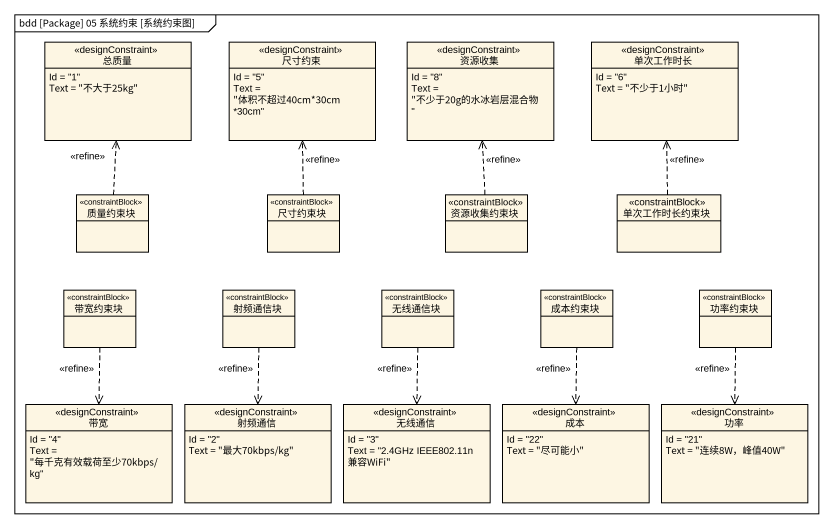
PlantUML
@startuml
mainframe bdd [Package] 05 系统约束 [系统约束图]
hide circle
hide empty members
class 总质量 <<designConstraint>> {
  Id = "1"
  Text = "不大于25kg"
}
class 尺寸约束 <<designConstraint>> {
  Id = "5"
  Text = "体积不超过40cm*30cm *30cm"
}
class 资源收集 <<designConstraint>> {
  Id = "8"
  Text = "不少于20g的水冰岩层混合物"
}
class 单次工作时长 <<designConstraint>> {
  Id = "6"
  Text = "不少于1小时"
}
class 质量约束块 <<constraintBlock>>
class 尺寸约束块 <<constraintBlock>>
class 资源收集约束块 <<constraintBlock>>
class 单次工作时长约束块 <<constraintBlock>>
class 带宽约束块 <<constraintBlock>>
class 射频通信块 <<constraintBlock>>
class 无线通信块 <<constraintBlock>>
class 成本约束块 <<constraintBlock>>
class 功率约束块 <<constraintBlock>>
class 带宽 <<designConstraint>> {
  Id = "4"
  Text = "每千克有效载荷至少70kbps/kg"
}
class 射频通信 <<designConstraint>> {
  Id = "2"
  Text = "最大70kbps/kg"
}
class 无线通信 <<designConstraint>> {
  Id = "3"
  Text = "2.4GHz IEEE802.11n 兼容WiFi"
}
class 成本 <<designConstraint>> {
  Id = "22"
  Text = "尽可能小"
}
class 功率 <<designConstraint>> {
  Id = "21"
  Text = "连续8W，峰值40W"
}
质量约束块 .up.> 总质量 : <<refine>>
尺寸约束块 .up.> 尺寸约束 : <<refine>>
资源收集约束块 .up.> 资源收集 : <<refine>>
单次工作时长约束块 .up.> 单次工作时长 : <<refine>>
带宽约束块 ..> 带宽 : <<refine>>
射频通信块 ..> 射频通信 : <<refine>>
无线通信块 ..> 无线通信 : <<refine>>
成本约束块 ..> 成本 : <<refine>>
功率约束块 ..> 功率 : <<refine>>
@enduml
